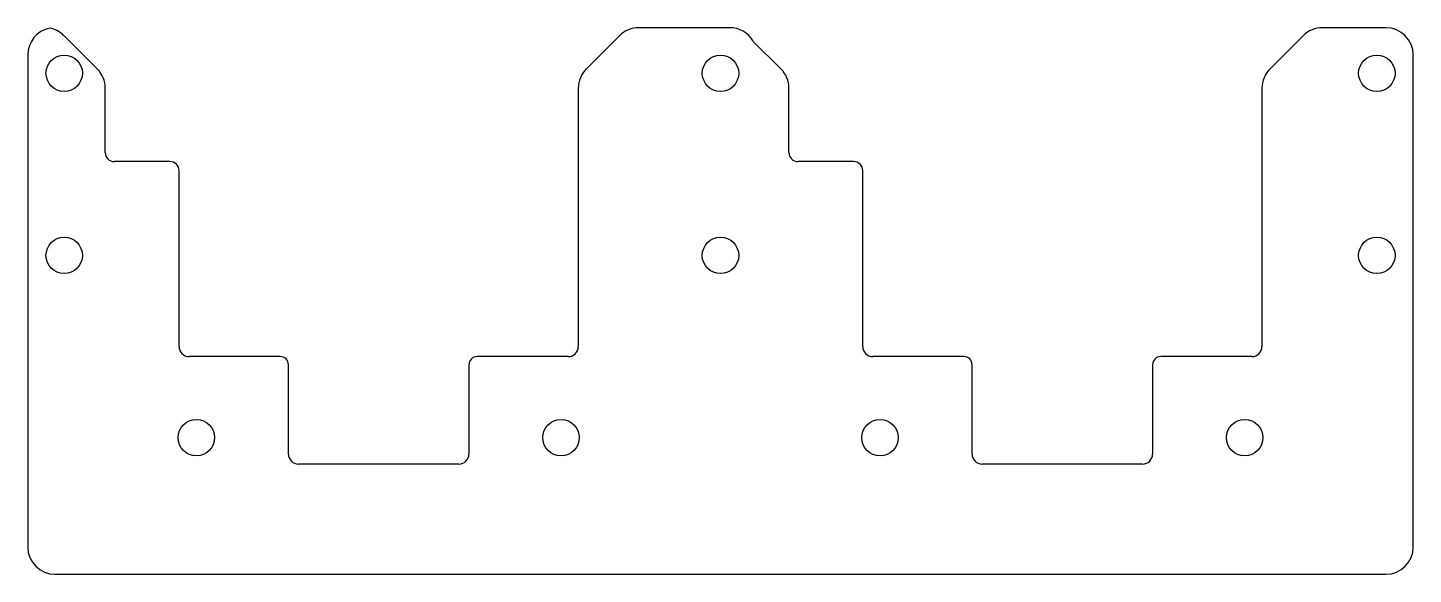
# Model space of a CAD drawing. Header units: millimetres. Extents: x -138 to 14, y -53 to 7.
import ezdxf

# ---------------------------------------------------------------- set-up
doc = ezdxf.new("R2010")
doc.units = ezdxf.units.MM

msp = doc.modelspace()

# ---------------------------------------------------------------- linework, layer by layer
at = {"color": 7, "linetype": 'Continuous', "lineweight": 25}
for p, q in [((-130.45, 2.48), (-134.09, 6.12)), ((-73.15, 6.12), (-76.79, 2.48)), ((-61.07, 7), (-71.03, 7)), ((1.85, 6.12), (-1.79, 2.48)), ((10.93, 7), (3.97, 7)), ((-55.45, 2.48), (-58.48, 5.5)), ((-138.07, 4), (-138.07, -50)), ((13.93, -50), (13.93, 4)), ((-129.57, -6.7), (-129.57, 0.36)), ((-77.67, 0.36), (-77.67, -28)), ((-54.57, -6.7), (-54.57, 0.36)), ((-2.67, 0.36), (-2.67, -28)), ((-122.47, -7.7), (-128.57, -7.7)), ((-121.47, -28), (-121.47, -8.7)), ((-47.47, -7.7), (-53.57, -7.7)), ((-46.47, -28), (-46.47, -8.7)), ((-110.37, -29.1), (-120.37, -29.1)), ((-109.47, -39.8), (-109.47, -30)), ((-89.67, -30), (-89.67, -39.8)), ((-78.77, -29.1), (-88.77, -29.1)), ((-35.37, -29.1), (-45.37, -29.1)), ((-34.47, -39.8), (-34.47, -30)), ((-14.67, -30), (-14.67, -39.8)), ((-3.77, -29.1), (-13.77, -29.1)), ((-90.77, -40.9), (-108.37, -40.9)), ((-15.77, -40.9), (-33.37, -40.9)), ((-135.07, -53), (10.93, -53))]:
    msp.add_line(p, q, dxfattribs=at)
for centre in [(-134.07, 2), (-62.07, 2), (9.93, 2), (-134.07, -18), (-62.07, -18), (9.93, -18), (-119.57, -38), (-79.57, -38), (-44.57, -38), (-4.57, -38)]:
    msp.add_circle(centre, 2, dxfattribs=at)
for centre, radius, start, end in [((-135.07, 4), 3, 100.9785, 180), ((-136.22, 4), 3, 45, 79.0215), ((-71.03, 4), 3, 90, 135), ((-61.07, 4), 3, 30.1007, 90), ((3.97, 4), 3, 90, 135), ((10.93, 4), 3, 0, 90), ((-132.57, 0.36), 3, 0, 45), ((-74.67, 0.36), 3, 135, 180), ((-57.57, 0.36), 3, 0, 45), ((0.33, 0.36), 3, 135, 180), ((-128.57, -6.7), 1, 180, 270), ((-53.57, -6.7), 1, 180, 270), ((-122.47, -8.7), 1, 0, 90), ((-47.47, -8.7), 1, 0, 90), ((-120.37, -28), 1.1, 180, 270), ((-78.77, -28), 1.1, 270, 0), ((-45.37, -28), 1.1, 180, 270), ((-3.77, -28), 1.1, 270, 0), ((-110.37, -30), 0.9, 0, 90), ((-88.77, -30), 0.9, 90, 180), ((-35.37, -30), 0.9, 0, 90), ((-13.77, -30), 0.9, 90, 180), ((-108.37, -39.8), 1.1, 180, 270), ((-90.77, -39.8), 1.1, 270, 0), ((-33.37, -39.8), 1.1, 180, 270), ((-15.77, -39.8), 1.1, 270, 0), ((-135.07, -50), 3, 180, 270), ((10.93, -50), 3, 270, 0)]:
    msp.add_arc(centre, radius, start, end, dxfattribs=at)

doc.saveas('drawing.dxf')
